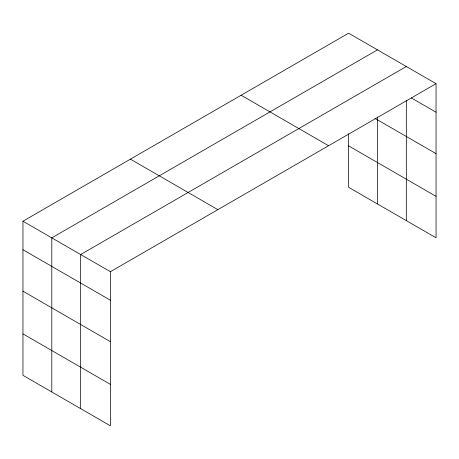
<?xml version="1.0" encoding="UTF-8"?>
<svg xmlns="http://www.w3.org/2000/svg" width="459" height="459" viewBox="0 0 459 459"><rect width="100%" height="100%" fill="white"/><g stroke="black" fill="none" stroke-linecap="round" stroke-linejoin="round"><path stroke-width="0.69" d="M436.05 83.676L348.605 33.191L22.95 221.204L22.95 375.324L110.395 425.809L110.395 271.694L436.05 83.676L436.05 237.796L348.605 187.306L348.605 133.77M377.464 49.853L51.804 237.865L51.804 391.986M406.318 66.509L80.664 254.527L80.664 408.642M411.275 97.905L436.05 112.208M375.009 118.411L436.05 153.65M348.605 145.864L436.05 196.349M241.141 95.237L328.581 145.721M130.419 159.158L217.859 209.648M22.95 221.204L110.395 271.694M22.95 249.742L110.395 300.226M22.95 291.184L110.395 341.668M22.95 333.882L110.395 384.367M406.318 100.762L406.318 220.63M377.464 116.97L377.464 203.968"/></g></svg>
